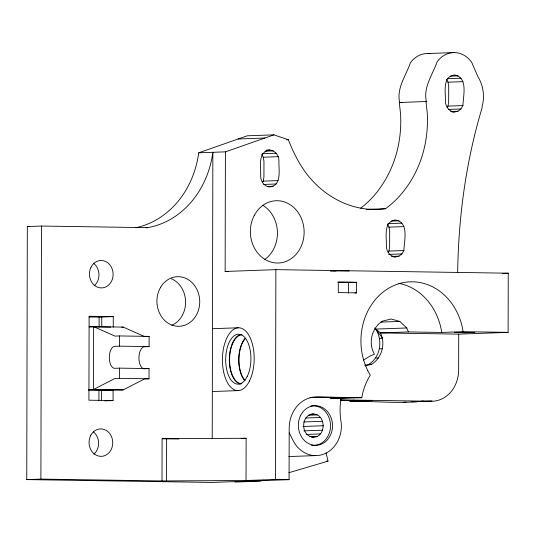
<?xml version="1.0" encoding="UTF-8"?>
<svg xmlns="http://www.w3.org/2000/svg" width="535" height="535" viewBox="0 0 535 535"><rect width="100%" height="100%" fill="white"/><g stroke="black" fill="none" stroke-linecap="round" stroke-linejoin="round"><path stroke-width="0.8" d="M367.752 370.615L370.26 375.135L367.732 379.589A59.686 51.487 88 0 0 361.921 396.923L361.814 397.686L316.593 396.997A31.685 27.332 88 0 0 289.188 428.254L289.074 479.661L211.646 482.43L26.75 479.601L27.318 226.552L41.469 226.044L147.633 227.663A91.338 78.792 88 0 0 212.863 152.301L212.221 438.646M26.75 479.601L40.901 479.099L41.469 226.044M98.921 400.247L98.942 390.276M99.089 327.106L99.109 317.128L113.26 316.626L113.233 327.186M101.59 400.173L101.617 390.423L113.092 390.015L113.072 400.575L104.873 400.869M101.757 326.785L101.777 317.034M149.044 368.588L143.795 368.782A11.088 5.604 -89.1 0 1 138.926 357.995A11.088 5.604 -89.1 0 1 143.801 346.8L149.091 346.6L149.118 336.395L144.577 336.555L123.244 327.106L93.625 326.651L93.485 389.487L114.864 378.506L119.405 378.345L119.425 368.133L149.044 368.588L149.024 378.8L144.483 378.961L123.103 389.935L88.944 389.647L123.103 389.935M119.425 368.133L114.176 368.327A11.088 5.604 -89.1 0 1 109.307 357.547A11.088 5.604 -89.1 0 1 114.189 346.346L119.479 346.152L119.499 335.94L149.118 336.395M162.005 480.945L162.098 438.707L246.127 438.265L246.033 480.504L162.005 480.945L40.901 479.099M166.545 480.784L166.639 438.546M228.472 271.519L225.141 271.466L225.409 151.853L273.927 134.853L288.398 139.775C294.123 154.428 301.352 168.699 312.106 180.349A105.341 90.863 88 0 0 326.544 193.269A105.622 91.111 88 0 0 369.484 209.292L378.573 209.419L385.454 208.73C400.875 197.596 412.264 181.532 419.313 163.984A105.522 91.024 88 0 0 427.231 112.778L426 101.57L426.362 101.496C423.071 87.198 432.688 74.686 437.122 61.813A25.861 22.309 88 0 1 471.689 62.341L477.969 76.786A33.524 28.917 88 0 1 482.015 106.913L482.222 107.421C466.045 160.908 458.448 216.749 457.659 272.562M246.033 480.504L275.405 479.454L275.873 269.653L508.25 273.204L508.116 332.362L458.722 334.128L380.345 332.93L374.627 327.995M348.506 293.153L348.532 282.574M356.517 292.872L356.544 282.313L338.314 282.032L338.294 292.591L356.517 292.872L354.912 292.926M364.776 365.378L368.729 364.395C380.566 357.052 382.946 340.527 375.784 329.085L406.754 327.982L408.379 331.927L441.689 332.442L463.049 331.673L508.116 332.362M365.338 365.866L371.664 364.288C381.823 357.868 385.956 343.617 380.345 332.93L408.379 331.927M458.722 334.128L458.642 370.006A31.685 27.332 88 0 1 431.237 401.263L340.3 399.872M361.814 397.686L341.123 398.421L340.374 403.818A59.686 51.48 88 0 0 341.169 422.476L341.404 425.913A30.1 25.968 88 0 1 322.09 454.69A30.1 25.968 88 0 1 292.912 440.218L289.261 432.808M262.431 182.488L263.227 181.131L263.929 177.105L263.962 161.262L263.28 157.21L261.709 154.448M269.827 150.027C257.295 151.452 261.026 167.856 260.659 176.289C260.712 181.439 264.31 186.661 269.747 186.989C282.279 185.571 278.548 169.16 278.916 160.727C279.096 154.18 273.031 148.67 266.504 150.148M311.771 437.262C326.905 438.82 326.832 412.518 311.818 414.03M388.149 252.426L388.945 251.069L389.647 247.036L389.681 231.194L388.998 227.148L387.42 224.379M403.898 250.534C404.152 241.084 409.315 222.292 395.546 219.965C383.013 221.383 386.738 237.787 386.37 246.22C386.43 251.37 390.028 256.593 395.459 256.92L398.949 256.171L401.912 253.924L403.898 250.534L388.945 251.069M447.173 107.468L447.962 106.111L448.664 102.085L448.704 86.242L448.016 82.189L446.444 79.427M462.915 105.576C463.17 96.133 468.332 77.334 454.563 75.007C442.03 76.431 445.762 92.836 445.394 101.269C445.448 106.418 449.046 111.641 454.482 111.969L457.973 111.22L460.929 108.973L462.915 105.576L447.962 106.111M360.664 208.209C375.189 197.234 385.829 181.713 392.61 164.94A105.522 91.024 88 0 0 400.534 113.734L399.297 102.526L399.665 102.452C396.375 88.155 405.985 75.636 410.419 62.769A25.861 22.309 88 0 1 430.193 53.721M363.573 360.048L370.073 356.042L374.4 354.183C368.033 343.196 371.564 327.955 382.398 321.16L391.098 318.994L399.792 321.428L406.754 327.982M135.917 227.696A91.338 78.792 88 0 0 198.712 152.803L247.23 135.81L273.927 134.853M423.352 401.036C399.056 404.059 374.36 400.855 349.957 401.451L350.766 401.217A59.679 51.48 88 0 0 353.668 400.053M263.367 480.229L260.177 481.172L234.945 482.075M288.907 472.699L328.002 461.163L326.156 453.065M431.992 400.896L411.789 401.705L416.805 401.778M313.457 413.97C300.349 414.404 300.449 436.52 313.41 437.202M502.432 273.418L508.25 273.204M427.726 53.527L454.429 52.57M450.577 76.137L458.047 75.87M447.708 78.678L461.003 78.204M448.016 82.189L462.969 81.654M399.297 102.526L426.362 101.496M399.324 102.666L401.999 102.573M448.47 109.421L460.929 108.973M450.497 111.487L457.973 111.22M451.988 112.056L454.482 111.969M238.175 138.98L264.872 138.023M286.727 139.829L288.398 139.775M198.712 152.803L225.409 151.853M265.006 151.184L273.311 150.89M262.143 153.726L276.267 153.224M263.28 157.21L278.233 156.675M263.227 181.131L278.18 180.596M263.735 184.441L276.194 183.993M267.42 186.447L273.231 186.24M366.268 209.412L385.454 208.73M145.968 227.723L147.633 227.663M391.553 221.089L399.03 220.821M387.862 223.657L401.979 223.155M388.998 227.148L403.952 226.613M388.624 254.399L401.912 253.924M391.473 256.439L398.949 256.171M393.8 256.981L395.459 256.92M225.141 271.466L275.873 269.653M356.544 282.313L337.625 282.226M121.726 327.159L123.244 327.106M381.047 322.097L399.792 321.428M212.469 328.697L238.363 327.774M119.499 335.94L114.958 336.1L93.625 326.651L89.084 326.818L110.738 327.146M379.636 338.461L382.572 338.354L375.784 329.085M379.609 348.8L382.552 348.693M375.717 358.055L378.66 357.948M368.729 364.395L371.664 364.288M212.328 391.533L238.222 390.603M309.972 397.452L318.913 397.13L349.462 397.599L330.77 398.267L329.62 397.385M340.273 400.26L372.113 400.661L349.957 401.451M308.28 415.24L317.295 414.913M305.799 418.009L320.539 417.481M303.867 421.954L322.705 421.286M302.984 426.475L323.454 425.74M303.847 430.849L322.685 430.173M306.582 434.407L320.505 433.912M241.165 438.439L246.127 438.265M309.872 436.64L317.242 436.379M288.84 456.556L315.369 455.613M326.377 461.223L328.002 461.163M27.318 226.552L28.977 226.572M349.248 270.977L330.329 270.891L336.127 270.984M113.26 316.626L89.111 316.259L88.924 400.207L113.072 400.575M89.118 316.981L99.109 317.128M119.479 346.152L149.091 346.6M119.405 378.345L149.024 378.8M88.496 390.129L103.482 390.356M330.77 398.267L341.123 398.421M162.098 438.707L178.804 438.961M275.405 479.454L289.074 479.661M341.103 399.933L341.912 400.2M463.049 331.673L462.802 329.827A59.679 51.48 88 0 0 394.081 285.483A59.679 51.48 88 0 0 367.752 370.615M441.689 332.442L441.442 330.59A59.679 51.48 88 0 0 398.856 283.349M310.802 405.991A19.802 17.08 88 0 1 330.516 425.459A19.802 17.08 88 0 1 311.377 445.22M171.434 278.735A24.824 21.413 88 0 1 185.591 302.014A24.824 21.413 88 0 1 171.822 325.267M240.569 384.123A24.971 12.619 -89.1 0 1 229.314 359.694A24.971 12.619 -89.1 0 1 240.676 334.462M262.652 205.159A31.157 26.877 88 0 1 277.411 231.842A31.157 26.877 88 0 1 264.631 259.535M241.887 383.675A24.436 12.352 -89.1 0 1 229.582 359.687A24.436 12.352 -89.1 0 1 241.994 334.81M244.829 380.766A24.436 12.352 -89.1 0 1 244.923 338.448M244.963 380.298A23.908 12.084 -89.1 0 1 245.057 338.902M406.058 402.139A31.685 27.332 88 0 1 403.203 402.266M93.357 431.819A13.729 11.844 88 0 1 93.939 454.135M93.732 263.394A13.729 11.844 88 0 1 94.314 285.71M454.737 332.369L464.688 332.777L474.859 332.416L454.737 332.369M300.657 415.387A19.802 17.08 88 0 0 315.389 445.314A19.802 17.08 88 0 0 330.255 415.842A19.802 17.08 88 0 0 300.657 415.387M160.741 287.108A24.824 21.413 88 0 0 176.537 326.196A24.824 21.413 88 0 0 197.703 291.16A24.824 21.413 88 0 0 160.741 287.108M247.183 376.526A24.971 12.619 -89.1 0 0 241.619 334.957A24.971 12.619 -89.1 0 0 226.084 366.087A24.971 12.619 -89.1 0 0 247.183 376.526M249.477 381A31.425 15.883 -89.1 0 0 242.475 328.697A31.425 15.883 -89.1 0 0 222.934 367.866A31.425 15.883 -89.1 0 0 249.477 381M254.386 215.204A31.157 26.877 88 0 0 276.435 262.999A31.157 26.877 88 0 0 300.931 217.411A31.157 26.877 88 0 0 254.386 215.204M90.656 435.61A13.729 11.844 88 0 0 100.868 456.355A13.729 11.844 88 0 0 111.18 435.918A13.729 11.844 88 0 0 90.656 435.61M91.037 267.186A13.729 11.844 88 0 0 101.249 287.93A13.729 11.844 88 0 0 111.554 267.493A13.729 11.844 88 0 0 91.037 267.186"/></g></svg>
